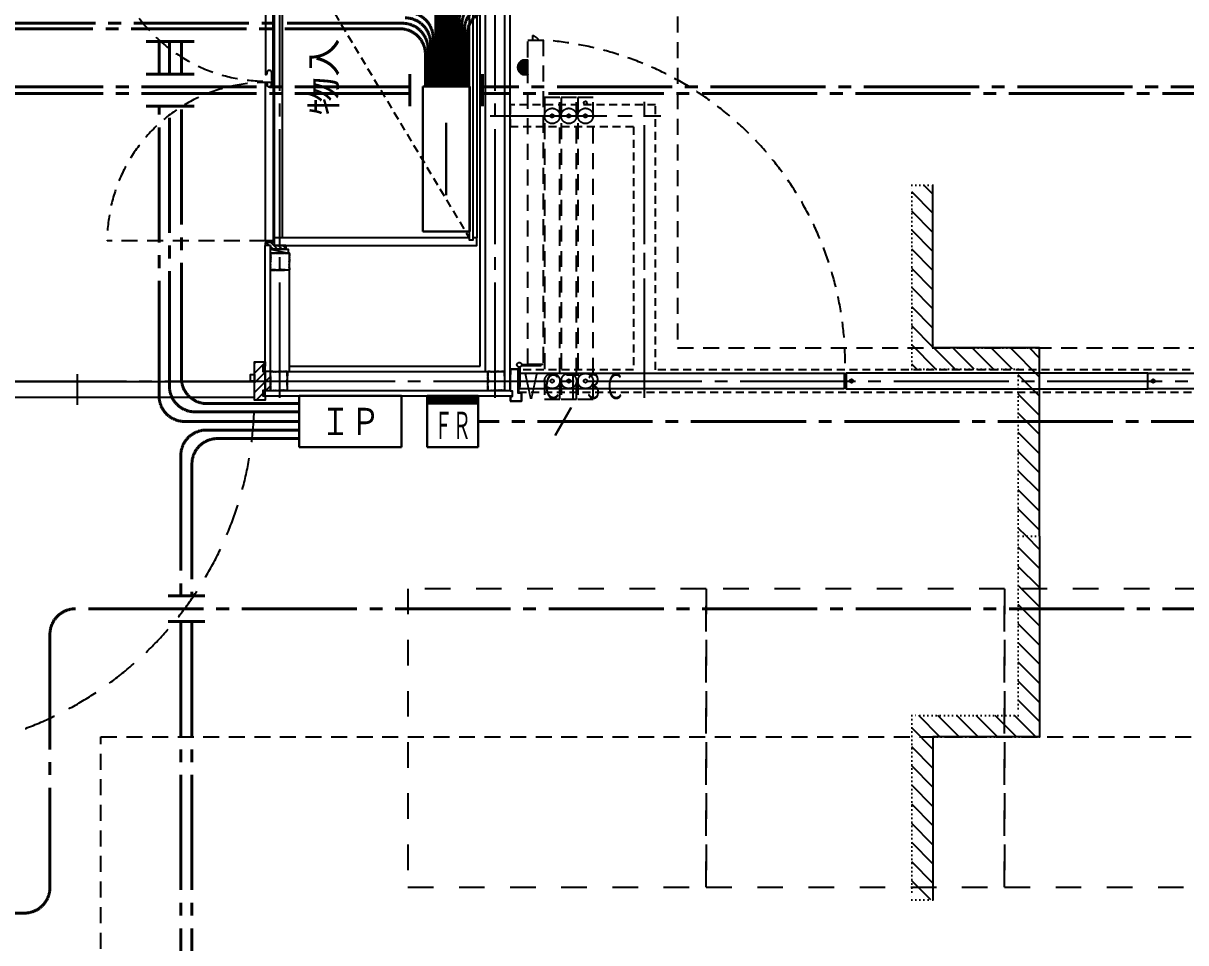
# Model space of a CAD drawing. Header units: millimetres. Extents: x 8300 to 125598, y -10383 to 40000.
# Drawn here: x 46983 to 49710, y 16582 to 18739 of the extents above; entities that cross this region are included whole.
import ezdxf
from ezdxf.enums import TextEntityAlignment as Align

# ---------------------------------------------------------------- set-up
doc = ezdxf.new("R2010")
doc.units = ezdxf.units.MM
doc.header["$LTSCALE"] = 300
for name, pattern in [('CADEWA_LINE5', [1.2, 0.9, -0.1, 0.1, -0.1]), ('CADEWA_LINE6', [2.1, 1.8, -0.1, 0.1, -0.1]), ('DASH-N', [0.375, 0.25, -0.125]), ('DASH-S', [0.2, 0.125, -0.075]), ('DOT2', [3.175, 0, -3.175]), ('HIDDEN3', [0.2, 0.1, -0.1])]:
    doc.linetypes.add(name, pattern=pattern)
for name, color, linetype in [('522EH_Other', 7, 'CONTINUOUS'), ('526EH_Kabe(4)', 7, 'CONTINUOUS'), ('526EH_Kabe(8)', 7, 'CONTINUOUS'), ('E配T_その他－１', 7, 'CONTINUOUS'), ('K建0_壁', 7, 'CONTINUOUS')]:
    doc.layers.add(name, color=color, linetype=linetype)
doc.styles.add('MS Gothic2', font='msgothic.ttc', dxfattribs={"width": 0.8})
doc.styles.add('txt2', font='txt.shx', dxfattribs={"width": 0.943378, "bigfont": 'extfont2'})

# ---------------------------------------------------------------- blocks, each defined once
blk = doc.blocks.new('ZGroup177', base_point=(47975, 18421))
at = {"layer": '522EH_Other', "color": 6, "linetype": 'Continuous', "lineweight": 30}
for p, q in [((47920, 18251), (47920, 18591)), ((47920, 18591), (48030, 18591)), ((48030, 18251), (48030, 18591)), ((47975, 18336), (47975, 18506)), ((47920, 18251), (48030, 18251))]:
    blk.add_line(p, q, dxfattribs=at)
blk = doc.blocks.new('ZGroup178', base_point=(47750, 17805.015))
at = {"layer": '526EH_Kabe(4)', "color": 6, "linetype": 'Continuous', "lineweight": 30}
for p, q in [((47630.03, 17745.03), (47630.03, 17865)), ((47630.03, 17865), (47869.97, 17865)), ((47869.97, 17865), (47869.97, 17745.03)), ((47869.97, 17745.03), (47630.03, 17745.03))]:
    blk.add_line(p, q, dxfattribs=at)
at = {"layer": '526EH_Kabe(4)', "color": 6, "lineweight": -3, "style": 'MS Gothic2', "width": 0.8}
blk.add_text('ＩＰ', height=63.984, rotation=-0.000001, dxfattribs=at).set_placement((47750, 17805.015), align=Align.MIDDLE_CENTER)
blk = doc.blocks.new('ZGroup179', base_point=(47990, 17803.16058))
at = {"layer": '526EH_Kabe(8)', "color": 6, "linetype": 'Continuous', "lineweight": 30}
for p, q in [((48049.985, 17865), (47930.015, 17865)), ((47930.015, 17865), (47930.015, 17745.03)), ((48049.985, 17745.03), (48049.985, 17865)), ((48049.985, 17847.0045), (47930.015, 17847.0045)), ((47930.015, 17745.03), (48049.985, 17745.03))]:
    blk.add_line(p, q, dxfattribs=at)
at = {"layer": '526EH_Kabe(8)', "color": 6, "linetype": 'Continuous', "lineweight": -3}
for p, q in [((48049.985, 17860.50225), (47930.015, 17860.50225)), ((48049.985, 17856.00225), (47930.015, 17856.00225)), ((48049.985, 17851.50225), (47930.015, 17851.50225))]:
    blk.add_line(p, q, dxfattribs=at)
at = {"layer": '526EH_Kabe(8)', "color": 6, "lineweight": -3, "style": 'MS Gothic2', "width": 0.5}
blk.add_text('ＦＲ', height=63.984, rotation=-0.00000021, dxfattribs=at).set_placement((47990, 17796.01725), align=Align.MIDDLE_CENTER)
blk = doc.blocks.new('ZGroup234', base_point=(49547.6, 19505.2))
at = {"layer": 'E配T_その他－１', "color": 1, "linetype": 'CADEWA_LINE5', "lineweight": 40}
for p, q in [((48041.1, 20419.4), (51084.1, 20419.4)), ((47981.1, 19339), (47981.1, 20359.4)), ((51144.1, 20359.4), (51144.1, 20203.3)), ((47981.1, 18591), (47981.1, 19279))]:
    blk.add_line(p, q, dxfattribs=at)
at = {"layer": 'E配T_その他－１', "color": 1, "linetype": 'Continuous', "lineweight": 40}
for p, q in [((47951.1, 19339), (48011.1, 19339)), ((47951.1, 19279), (48011.1, 19279))]:
    blk.add_line(p, q, dxfattribs=at)
at = {"layer": 'E配T_その他－１', "color": 1, "linetype": 'CADEWA_LINE5', "lineweight": 40}
for centre, start, end in [((48041.1, 20359.4), 90, 180), ((51084.1, 20359.4), 0, 90)]:
    blk.add_arc(centre, 60, start, end, dxfattribs=at)
blk = doc.blocks.new('ZGroup236', base_point=(49597.5, 19573.7))
at = {"layer": 'E配T_その他－１', "color": 1, "linetype": 'CADEWA_LINE5', "lineweight": 40}
for p, q in [((48035, 20556.5), (51190, 20556.5)), ((47975, 19339), (47975, 20496.5)), ((51250, 20496.5), (51250, 20205)), ((47975, 18591), (47975, 19279))]:
    blk.add_line(p, q, dxfattribs=at)
at = {"layer": 'E配T_その他－１', "color": 1, "linetype": 'Continuous', "lineweight": 40}
for p, q in [((47945, 19339), (48005, 19339)), ((47945, 19279), (48005, 19279))]:
    blk.add_line(p, q, dxfattribs=at)
at = {"layer": 'E配T_その他－１', "color": 1, "linetype": 'CADEWA_LINE5', "lineweight": 40}
for centre, start, end in [((48035, 20496.5), 90, 180), ((51190, 20496.5), 0, 90)]:
    blk.add_arc(centre, 60, start, end, dxfattribs=at)
blk = doc.blocks.new('ZGroup238', base_point=(49457.4, 20671.2))
at = {"layer": 'E配T_その他－１', "color": 1, "linetype": 'CADEWA_LINE5', "lineweight": 40}
blk.add_line((47968.9, 18591), (47968.9, 19279), dxfattribs=at)
blk = doc.blocks.new('ZGroup240', base_point=(49600.3, 18412.1))
at = {"layer": 'E配T_その他－１', "color": 1, "linetype": 'CADEWA_LINE5', "lineweight": 40}
for p, q in [((48065.6, 18809.2), (50686, 18809.2)), ((48005.6, 18591), (48005.6, 18749.2)), ((50746, 18749.2), (50746, 18619.9)), ((50746, 18544.9), (50746, 18075)), ((50806, 18015), (51195, 18015))]:
    blk.add_line(p, q, dxfattribs=at)
at = {"layer": 'E配T_その他－１', "color": 1, "linetype": 'Continuous', "lineweight": 40}
for p, q in [((50716, 18619.9), (50776, 18619.9)), ((50716, 18544.9), (50776, 18544.9))]:
    blk.add_line(p, q, dxfattribs=at)
at = {"layer": 'E配T_その他－１', "color": 1, "linetype": 'CADEWA_LINE5', "lineweight": 40}
for centre, start, end in [((48065.6, 18749.2), 90, 180), ((50686, 18749.2), 0, 90), ((50806, 18075), 180, 270)]:
    blk.add_arc(centre, 60, start, end, dxfattribs=at)
blk = doc.blocks.new('ZGroup242', base_point=(49541.7, 16826.9))
at = {"layer": 'E配T_その他－１', "color": 1, "linetype": 'CADEWA_LINE5', "lineweight": 40}
blk.add_line((48011.7, 18591), (48011.7, 18736.6), dxfattribs=at)
blk.add_arc((48071.7, 18736.6), 60, 90, 180, dxfattribs=at)
blk = doc.blocks.new('ZGroup244', base_point=(49598.1, 18471.4))
at = {"layer": 'E配T_その他－１', "color": 1, "linetype": 'CADEWA_LINE5', "lineweight": 40}
for p, q in [((48059.4, 18821.8), (50855.3, 18821.8)), ((47999.4, 18591), (47999.4, 18761.8)), ((50915.3, 18761.8), (50915.3, 18619.9)), ((50915.3, 18544.9), (50915.3, 18180.9)), ((50975.3, 18120.9), (51196.7, 18120.9))]:
    blk.add_line(p, q, dxfattribs=at)
at = {"layer": 'E配T_その他－１', "color": 1, "linetype": 'Continuous', "lineweight": 40}
for p, q in [((50885.3, 18619.9), (50945.3, 18619.9)), ((50885.3, 18544.9), (50945.3, 18544.9))]:
    blk.add_line(p, q, dxfattribs=at)
at = {"layer": 'E配T_その他－１', "color": 1, "linetype": 'CADEWA_LINE5', "lineweight": 40}
for centre, start, end in [((48059.4, 18761.8), 90, 180), ((50855.3, 18761.8), 0, 90), ((50975.3, 18180.9), 180, 270)]:
    blk.add_arc(centre, 60, start, end, dxfattribs=at)
blk = doc.blocks.new('ZGroup246', base_point=(46812.6, 16744))
at = {"layer": 'E配T_その他－１', "color": 1, "linetype": 'CADEWA_LINE5', "lineweight": 40}
for p, q in [((47866.1, 18726.6), (46145.4, 18726.6)), ((47926.1, 18591), (47926.1, 18666.6))]:
    blk.add_line(p, q, dxfattribs=at)
blk.add_arc((47866.1, 18666.6), 60, 0, 90, dxfattribs=at)
blk = doc.blocks.new('ZGroup248', base_point=(46801.5, 16750.3))
at = {"layer": 'E配T_その他－１', "color": 1, "linetype": 'CADEWA_LINE5', "lineweight": 40}
for p, q in [((47872.2, 18739.4), (46117.6, 18739.4)), ((47932.2, 18591), (47932.2, 18679.4))]:
    blk.add_line(p, q, dxfattribs=at)
blk.add_arc((47872.2, 18679.4), 60, 0, 90, dxfattribs=at)
blk = doc.blocks.new('ZGroup250', base_point=(46751.7, 16757.5))
at = {"layer": 'E配T_その他－１', "color": 1, "linetype": 'CADEWA_LINE5', "lineweight": 40}
blk.add_line((47938.3, 18591), (47938.3, 18692.1), dxfattribs=at)
blk.add_arc((47878.3, 18692.1), 60, 0, 90, dxfattribs=at)
blk = doc.blocks.new('ZGroup252', base_point=(46749.7, 17864.9))
at = {"layer": 'E配T_その他－１', "color": 1, "linetype": 'CADEWA_LINE5', "lineweight": 40}
for p, q in [((47884.4, 18764.9), (46062.1, 18764.9)), ((46002.1, 18704.9), (46002.1, 18619.9)), ((47944.4, 18591), (47944.4, 18704.9)), ((46002.1, 18544.9), (46002.1, 17025)), ((45942.1, 16965), (45555, 16965))]:
    blk.add_line(p, q, dxfattribs=at)
at = {"layer": 'E配T_その他－１', "color": 1, "linetype": 'Continuous', "lineweight": 40}
for p, q in [((45972.1, 18619.9), (46032.1, 18619.9)), ((45972.1, 18544.9), (46032.1, 18544.9))]:
    blk.add_line(p, q, dxfattribs=at)
at = {"layer": 'E配T_その他－１', "color": 1, "linetype": 'CADEWA_LINE5', "lineweight": 40}
for centre, start, end in [((46062.1, 18704.9), 90, 180), ((47884.4, 18704.9), 0, 90), ((45942.1, 17025), 270, 0)]:
    blk.add_arc(centre, 60, start, end, dxfattribs=at)
blk = doc.blocks.new('ZGroup254', base_point=(49536.5, 19474.1))
at = {"layer": 'E配T_その他－１', "color": 1, "linetype": 'CADEWA_LINE5', "lineweight": 40}
for p, q in [((48047.2, 20357.3), (51055.9, 20357.3)), ((47987.2, 19339), (47987.2, 20297.3)), ((51115.9, 20297.3), (51115.9, 20203.3)), ((47987.2, 18591), (47987.2, 19279))]:
    blk.add_line(p, q, dxfattribs=at)
at = {"layer": 'E配T_その他－１', "color": 1, "linetype": 'Continuous', "lineweight": 40}
for p, q in [((47957.2, 19339), (48017.2, 19339)), ((47957.2, 19279), (48017.2, 19279))]:
    blk.add_line(p, q, dxfattribs=at)
at = {"layer": 'E配T_その他－１', "color": 1, "linetype": 'CADEWA_LINE5', "lineweight": 40}
for centre, start, end in [((48047.2, 20297.3), 90, 180), ((51055.9, 20297.3), 0, 90)]:
    blk.add_arc(centre, 60, start, end, dxfattribs=at)
blk = doc.blocks.new('ZGroup256', base_point=(49595, 18491.8))
at = {"layer": 'E配T_その他－１', "color": 1, "linetype": 'CADEWA_LINE5', "lineweight": 40}
for p, q in [((48053.3, 18834.5), (50907.6, 18834.5)), ((47993.3, 18591), (47993.3, 18774.5)), ((50967.6, 18774.5), (50967.6, 18619.9)), ((50967.6, 18544.9), (50967.6, 18209.1)), ((51027.6, 18149.1), (51196.7, 18149.1))]:
    blk.add_line(p, q, dxfattribs=at)
at = {"layer": 'E配T_その他－１', "color": 1, "linetype": 'Continuous', "lineweight": 40}
for p, q in [((50937.6, 18619.9), (50997.6, 18619.9)), ((50937.6, 18544.9), (50997.6, 18544.9))]:
    blk.add_line(p, q, dxfattribs=at)
at = {"layer": 'E配T_その他－１', "color": 1, "linetype": 'CADEWA_LINE5', "lineweight": 40}
for centre, start, end in [((48053.3, 18774.5), 90, 180), ((50907.6, 18774.5), 0, 90), ((51027.6, 18209.1), 180, 270)]:
    blk.add_arc(centre, 60, start, end, dxfattribs=at)
blk = doc.blocks.new('ZGroup258', base_point=(49547, 16747.2))
at = {"layer": 'E配T_その他－１', "color": 1, "linetype": 'CADEWA_LINE5', "lineweight": 40}
blk.add_line((48023.9, 18591), (48023.9, 18711.4), dxfattribs=at)
blk.add_arc((48083.9, 18711.4), 60, 90, 180, dxfattribs=at)
blk = doc.blocks.new('ZGroup260', base_point=(49544.7, 16806.4))
at = {"layer": 'E配T_その他－１', "color": 1, "linetype": 'CADEWA_LINE5', "lineweight": 40}
blk.add_line((48017.8, 18591), (48017.8, 18724), dxfattribs=at)
blk.add_arc((48077.8, 18724), 60, 90, 180, dxfattribs=at)
blk = doc.blocks.new('ZGroup262', base_point=(49468.5, 20702.6))
at = {"layer": 'E配T_その他－１', "color": 1, "linetype": 'CADEWA_LINE5', "lineweight": 40}
blk.add_line((47962.8, 18591), (47962.8, 19279), dxfattribs=at)
blk = doc.blocks.new('ZGroup264', base_point=(49518.3, 20779.8))
at = {"layer": 'E配T_その他－１', "color": 1, "linetype": 'CADEWA_LINE5', "lineweight": 40}
blk.add_line((47956.7, 18591), (47956.7, 19279), dxfattribs=at)
blk = doc.blocks.new('ZGroup266', base_point=(47747.5, 18415.9))
at = {"layer": 'E配T_その他－１', "color": 1, "linetype": 'Continuous', "lineweight": 40}
for p, q in [((47890, 18604.9), (47890, 18544.9)), ((48060, 18544.9), (48060, 18604.9))]:
    blk.add_line(p, q, dxfattribs=at)
at = {"layer": 'E配T_その他－１', "color": 1, "linetype": 'CADEWA_LINE5', "lineweight": 40}
for p, q in [((47890, 18574.9), (44336.4, 18574.9)), ((51365.2, 18574.9), (48060, 18574.9))]:
    blk.add_line(p, q, dxfattribs=at)
blk = doc.blocks.new('ZGroup292', base_point=(46212.3, 19290.9))
at = {"layer": 'E配T_その他－１', "color": 1, "linetype": 'Continuous', "lineweight": 40}
for p, q in [((47890.6, 19990.8), (44444, 19990.8)), ((47950.6, 19339), (47950.6, 19930.8)), ((47920.6, 19339), (47980.6, 19339)), ((47920.6, 19279), (47980.6, 19279)), ((47950.6, 18591), (47950.6, 19279))]:
    blk.add_line(p, q, dxfattribs=at)
blk.add_arc((47890.6, 19930.8), 60, 0, 90, dxfattribs=at)
blk = doc.blocks.new('ZGroup313', base_point=(49217, 17521.2))
at = {"layer": 'K建0_壁', "color": 250, "linetype": 'Continuous', "lineweight": -3}
for p, q in [((49117, 18338.6), (49095.7, 18359.9)), ((49117, 18293.7), (49067, 18343.7)), ((49117, 18248.8), (49067, 18298.8)), ((49117, 18203.9), (49067, 18253.9)), ((49117, 18159), (49067, 18209)), ((49117, 18114.1), (49067, 18164.1)), ((49117, 18069.2), (49067, 18119.2)), ((49117, 18024.3), (49067, 18074.3)), ((49117, 17979.4), (49067, 18029.4)), ((49124, 17927.5), (49067, 17984.5)), ((49168.9, 17927.5), (49118.9, 17977.5)), ((49213.8, 17927.5), (49163.8, 17977.5)), ((49258.7, 17927.5), (49208.7, 17977.5)), ((49303.6, 17927.5), (49253.6, 17977.5)), ((49367, 17909), (49298.5, 17977.5)), ((49367, 17953.9), (49343.4, 17977.5)), ((49079.1, 17927.5), (49067, 17939.6)), ((49367, 17864.1), (49317, 17914.1)), ((49367, 17819.2), (49317, 17869.2)), ((49367, 17774.3), (49317, 17824.3)), ((49367, 17729.4), (49317, 17779.4)), ((49367, 17684.5), (49317, 17734.5)), ((49367, 17639.6), (49317, 17689.6)), ((49367, 17594.7), (49317, 17644.7)), ((49367, 17549.8), (49317, 17599.8)), ((49336, 17535.9), (49317, 17554.9)), ((49367, 17460), (49317, 17510)), ((49367, 17504.9), (49336, 17535.9)), ((49367, 17415.1), (49317, 17465.1)), ((49367, 17370.2), (49317, 17420.2)), ((49367, 17325.3), (49317, 17375.3)), ((49367, 17280.4), (49317, 17330.4)), ((49367, 17235.5), (49317, 17285.5)), ((49367, 17190.6), (49317, 17240.6)), ((49367, 17145.7), (49317, 17195.7)), ((49367, 17100.8), (49317, 17150.8)), ((49133.4, 17065), (49083.4, 17115)), ((49178.3, 17065), (49128.3, 17115)), ((49223.2, 17065), (49173.2, 17115)), ((49268.1, 17065), (49218.1, 17115)), ((49313, 17065), (49263, 17115)), ((49357.9, 17065), (49307.9, 17115)), ((49117, 17036.5), (49067, 17086.5)), ((49117, 16991.6), (49067, 17041.6)), ((49117, 16946.7), (49067, 16996.7)), ((49117, 16901.8), (49067, 16951.8)), ((49117, 16856.8), (49067, 16906.8)), ((49117, 16811.9), (49067, 16861.9)), ((49117, 16767), (49067, 16817)), ((49117, 16722.1), (49067, 16772.1)), ((49111.6, 16682.6), (49067, 16727.2))]:
    blk.add_line(p, q, dxfattribs=at)
at = {"layer": 'K建0_壁', "color": 250, "linetype": 'DOT2', "lineweight": -3, "ltscale": 0.01}
for points in [[(49067, 17927.5), (49067, 18359.9), (49117, 18359.9), (49117, 17977.5), (49367, 17977.5), (49367, 17535.9), (49317, 17535.9), (49317, 17927.5)], [(49067, 17115), (49067, 16682.6), (49117, 16682.6), (49117, 17065), (49367, 17065), (49367, 17535.9), (49317, 17535.9), (49317, 17115)]]:
    blk.add_lwpolyline(points, close=True, dxfattribs=at)
at = {"layer": 'K建0_壁', "color": 250, "linetype": 'Continuous', "lineweight": -3}
for points in [[(49367, 17535.9), (49367, 17977.5), (49117, 17977.5), (49117, 18359.9)], [(49367, 17535.9), (49367, 17065), (49117, 17065), (49117, 16682.6)]]:
    blk.add_lwpolyline(points, dxfattribs=at)
blk = doc.blocks.new('ZGroup324', base_point=(46405.7, 18612.6))
at = {"layer": 'E配T_その他－１', "color": 1, "linetype": 'CADEWA_LINE5', "lineweight": 40}
for p, q in [((47611.1, 18854.6), (45290.4, 18854.6)), ((45230.4, 18794.6), (45230.4, 18619.9)), ((45230.4, 18544.9), (45230.4, 18370.5))]:
    blk.add_line(p, q, dxfattribs=at)
at = {"layer": 'E配T_その他－１', "color": 1, "linetype": 'Continuous', "lineweight": 40}
for p, q in [((45200.4, 18619.9), (45260.4, 18619.9)), ((45200.4, 18544.9), (45260.4, 18544.9))]:
    blk.add_line(p, q, dxfattribs=at)
at = {"layer": 'E配T_その他－１', "color": 1, "linetype": 'CADEWA_LINE5', "lineweight": 40}
blk.add_arc((45290.4, 18794.6), 60, 90, 180, dxfattribs=at)
blk = doc.blocks.new('ZGroup328', base_point=(47772.5, 18693.4))
at = {"layer": 'E配T_その他－１', "color": 1, "linetype": 'Continuous', "lineweight": 40}
for p, q in [((47890, 18619.9), (47890, 18559.9)), ((48060, 18559.9), (48060, 18619.9))]:
    blk.add_line(p, q, dxfattribs=at)
at = {"layer": 'E配T_その他－１', "color": 1, "linetype": 'CADEWA_LINE5', "lineweight": 40}
for p, q in [((47890, 18589.9), (43885, 18589.9)), ((51385.1, 18589.9), (48060, 18589.9))]:
    blk.add_line(p, q, dxfattribs=at)
blk = doc.blocks.new('ZGroup330', base_point=(48557.5, 17434.5))
at = {"layer": 'E配T_その他－１', "color": 1, "linetype": 'CADEWA_LINE5', "lineweight": 40}
for p, q in [((51365.6, 17365.7), (47105.3, 17365.7)), ((47045.3, 17305.7), (47045.3, 16711.5)), ((46985.3, 16651.5), (45365, 16651.5))]:
    blk.add_line(p, q, dxfattribs=at)
for centre, start, end in [((47105.3, 17305.7), 90, 180), ((46985.3, 16711.5), 270, 0)]:
    blk.add_arc(centre, 60, start, end, dxfattribs=at)
blk = doc.blocks.new('ZGroup332', base_point=(46349.2, 19270))
at = {"layer": 'E配T_その他－１', "color": 1, "linetype": 'Continuous', "lineweight": 40}
for p, q in [((47323.7, 18696.6), (47383.7, 18696.6)), ((47323.7, 18619.9), (47383.7, 18619.9)), ((47323.7, 18544.9), (47383.7, 18544.9))]:
    blk.add_line(p, q, dxfattribs=at)
at = {"layer": 'E配T_その他－１', "color": 1, "linetype": 'CADEWA_LINE5', "lineweight": 40}
for p, q in [((47353.7, 18619.9), (47353.7, 18696.6)), ((47353.7, 17906.9), (47353.7, 18544.9)), ((47630, 17847), (47413.7, 17846.9))]:
    blk.add_line(p, q, dxfattribs=at)
blk.add_arc((47413.7, 17906.9), 60, 180, 270, dxfattribs=at)
blk = doc.blocks.new('ZGroup334', base_point=(46244.5, 19161))
at = {"layer": 'E配T_その他－１', "color": 1, "linetype": 'Continuous', "lineweight": 40}
for p, q in [((47295.6, 18696.6), (47355.6, 18696.6)), ((47295.6, 18619.9), (47355.6, 18619.9)), ((47295.6, 18544.9), (47355.6, 18544.9))]:
    blk.add_line(p, q, dxfattribs=at)
at = {"layer": 'E配T_その他－１', "color": 1, "linetype": 'CADEWA_LINE5', "lineweight": 40}
for p, q in [((47325.6, 18619.9), (47325.6, 18696.6)), ((47325.6, 17887.6), (47325.6, 18544.9)), ((47630, 17827.6), (47385.6, 17827.6))]:
    blk.add_line(p, q, dxfattribs=at)
blk.add_arc((47385.6, 17887.6), 60, 180, 270, dxfattribs=at)
blk = doc.blocks.new('ZGroup336', base_point=(46037, 18889.9))
at = {"layer": 'E配T_その他－１', "color": 1, "linetype": 'Continuous', "lineweight": 40}
for p, q in [((47271.3, 18696.6), (47331.3, 18696.6)), ((47271.3, 18619.9), (47331.3, 18619.9)), ((47271.3, 18544.9), (47331.3, 18544.9))]:
    blk.add_line(p, q, dxfattribs=at)
at = {"layer": 'E配T_その他－１', "color": 1, "linetype": 'CADEWA_LINE5', "lineweight": 40}
for p, q in [((47301.3, 18619.9), (47301.3, 18696.6)), ((47301.3, 17865), (47301.3, 18544.9)), ((47630, 17805), (47361.3, 17805))]:
    blk.add_line(p, q, dxfattribs=at)
blk.add_arc((47361.3, 17865), 60, 180, 270, dxfattribs=at)
blk = doc.blocks.new('ZGroup338', base_point=(47862.2, 17000.1))
at = {"layer": 'E配T_その他－１', "color": 1, "linetype": 'CADEWA_LINE5', "lineweight": 40}
for p, q in [((47630, 17765), (47438.4, 17765)), ((47378.4, 17705), (47378.4, 17395.7)), ((47378.4, 17335.7), (47378.4, 16295.1)), ((47438.4, 16235.1), (48376.1, 16235.1))]:
    blk.add_line(p, q, dxfattribs=at)
at = {"layer": 'E配T_その他－１', "color": 1, "linetype": 'Continuous', "lineweight": 40}
for p, q in [((47348.4, 17395.7), (47408.4, 17395.7)), ((47348.4, 17335.7), (47408.4, 17335.7))]:
    blk.add_line(p, q, dxfattribs=at)
at = {"layer": 'E配T_その他－１', "color": 1, "linetype": 'CADEWA_LINE5', "lineweight": 40}
for centre, start, end in [((47438.4, 17705), 90, 180), ((47438.4, 16295.1), 180, 270)]:
    blk.add_arc(centre, 60, start, end, dxfattribs=at)
blk = doc.blocks.new('ZGroup340', base_point=(46020.3, 16993.3))
at = {"layer": 'E配T_その他－１', "color": 1, "linetype": 'CADEWA_LINE5', "lineweight": 40}
for p, q in [((47630, 17785), (47412.3, 17785)), ((47352.3, 17725), (47352.3, 17395.7)), ((47352.3, 17335.7), (47352.3, 16261.5)), ((47292.3, 16201.5), (44410.5, 16201.5))]:
    blk.add_line(p, q, dxfattribs=at)
at = {"layer": 'E配T_その他－１', "color": 1, "linetype": 'Continuous', "lineweight": 40}
for p, q in [((47322.3, 17395.7), (47382.3, 17395.7)), ((47322.3, 17335.7), (47382.3, 17335.7))]:
    blk.add_line(p, q, dxfattribs=at)
at = {"layer": 'E配T_その他－１', "color": 1, "linetype": 'CADEWA_LINE5', "lineweight": 40}
for centre, start, end in [((47412.3, 17725), 90, 180), ((47292.3, 16261.5), 270, 0)]:
    blk.add_arc(centre, 60, start, end, dxfattribs=at)
blk = doc.blocks.new('ZGroup342', base_point=(49900, 18023.2))
at = {"layer": 'E配T_その他－１', "color": 1, "linetype": 'CADEWA_LINE5', "lineweight": 40}
for p, q in [((51750, 18241.4), (51459.1, 18241.4)), ((51399.1, 18181.4), (51399.1, 17865)), ((51339.1, 17805), (48050, 17805))]:
    blk.add_line(p, q, dxfattribs=at)
for centre, start, end in [((51459.1, 18181.4), 90, 180), ((51339.1, 17865), 270, 0)]:
    blk.add_arc(centre, 60, start, end, dxfattribs=at)
blk = doc.blocks.new('ZGroup343', base_point=(48272.4, 17855.7))
at = {"layer": 'E配T_その他－１', "color": 3, "linetype": 'Continuous', "lineweight": 30}
blk.add_line((48268.4, 17837.5), (48230.9, 17772.5), dxfattribs=at)
at = {"layer": 'E配T_その他－１', "color": 3, "lineweight": -3, "style": 'MS Gothic2', "width": 0.6}
blk.add_text('ＶＣＴ３Ｃ', height=60, dxfattribs=at).set_placement((48149.4, 17887.6), align=Align.MIDDLE_LEFT)

msp = doc.modelspace()

# ---------------------------------------------------------------- linework, layer by layer
at = {"layer": 'K建0_壁', "color": 250, "linetype": 'CADEWA_LINE5', "lineweight": -3}
for p, q in [((47585, 17860.8), (47585, 22495.9)), ((48090, 17860.8), (48090, 19075.6)), ((48440, 17870.4), (48440, 18554.7)), ((48440, 17860.8), (48440, 18554.7)), ((48077.7, 18522), (48478.6, 18522)), ((48081.5, 18522), (48478.6, 18522)), ((46594.7, 17900), (47585, 17900)), ((47585, 17900), (54320, 17900))]:
    msp.add_line(p, q, dxfattribs=at)
at = {"layer": 'K建0_壁', "color": 250, "linetype": 'DASH-S', "lineweight": -3}
for p, q in [((48517.5, 20015), (48517.5, 17977.5)), ((48158.8, 18652.5), (48142.5, 18636.2)), ((48163.3, 18652.5), (48142.9, 18632.1)), ((48154.3, 18652.4), (48143.4, 18641.6)), ((48166.5, 18651.2), (48144.1, 18628.8)), ((48166.5, 18646.7), (48145.7, 18625.9)), ((48166.5, 18642.2), (48147.8, 18623.5)), ((48166.5, 18637.7), (48150.3, 18621.5)), ((48166.5, 18633.2), (48153.2, 18620)), ((48166.5, 18628.7), (48157.3, 18619.5)), ((48166.5, 18624.2), (48161.8, 18619.5)), ((48166.5, 18619.7), (48166.3, 18619.5)), ((47551, 18229), (47179.6, 18229)), ((48517.5, 17977.5), (51225, 17977.5))]:
    msp.add_line(p, q, dxfattribs=at)
at = {"layer": 'K建0_壁', "color": 250, "linetype": 'Continuous', "lineweight": -3}
for p, q in [((48055, 17935), (48055, 18995)), ((48112.5, 17877.5), (48112.5, 19007.5)), ((47571, 18968), (47571, 18236)), ((47590, 18968), (47590, 18236)), ((48047, 18968), (48047, 18236)), ((48125, 17877.5), (48125, 18795)), ((48177.7, 18711), (48180.1, 18711)), ((48177.7, 18711), (48177.7, 18700)), ((47554.6, 18621.8), (47554.6, 18624.4)), ((47565.4, 18624.4), (47565.4, 18604.9)), ((47554.6, 18597.3), (47554.6, 18594.7)), ((47565.4, 18594.7), (47565.4, 18599.1)), ((47550, 18225), (47550, 18218)), ((47571, 18225), (47550, 18225)), ((47552.8, 18225), (47559.8, 18218)), ((47563.4, 18225), (47579.4, 18209)), ((47571, 18225), (47571, 18218)), ((47550, 17865), (47550, 18218)), ((47563, 18218), (47550, 18218)), ((47562.5, 17877.5), (47562.5, 18218)), ((47562.5, 18199), (47562.5, 18194)), ((47562.5, 18194), (47563.1, 18192.5)), ((47563.1, 18192.5), (47562.5, 18191)), ((47562.9, 18194.2), (47563.6, 18192.5)), ((47563, 18218), (47563, 18209)), ((47563, 18214.8), (47568.8, 18209)), ((47563, 18209), (47604, 18200)), ((47563, 18199), (47563, 18194)), ((47563.6, 18192.5), (47563, 18191)), ((47563.5, 18200), (47573.2, 18200)), ((47573.2, 18199.6), (47563.5, 18199.6)), ((47599, 18218), (47571, 18218)), ((47573.2, 18200), (47573.7, 18199.3)), ((47573.2, 18199.6), (47573.7, 18198.8)), ((47573.7, 18199.3), (47574.2, 18200)), ((47574.2, 18199.6), (47573.7, 18198.8)), ((47574.2, 18200), (47595.8, 18200)), ((47595.8, 18199.6), (47574.2, 18199.6)), ((47581, 18218), (47590, 18209)), ((47591.6, 18218), (47599, 18210.6)), ((47596.3, 18199.3), (47595.8, 18200)), ((47595.8, 18199.6), (47596.3, 18198.8)), ((47596.8, 18200), (47596.3, 18199.3)), ((47596.8, 18199.6), (47596.3, 18198.8)), ((47596.8, 18200), (47606.5, 18200)), ((47596.8, 18199.6), (47606.5, 18199.6)), ((47607.1, 18194.1), (47606.4, 18192.5)), ((47606.4, 18192.5), (47607, 18191)), ((47607.5, 18194), (47606.9, 18192.5)), ((47606.9, 18192.5), (47607.5, 18191)), ((47607.1, 18194.1), (47607.1, 18199)), ((47607.5, 18199), (47607.5, 18194)), ((47562.5, 18191), (47563.1, 18189.5)), ((47563.1, 18189.5), (47562.5, 18188)), ((47562.5, 18188), (47563.1, 18186.5)), ((47563.1, 18186.5), (47562.5, 18185)), ((47562.5, 18185), (47562.5, 18181.5)), ((47562.5, 18181.5), (47563.1, 18180)), ((47562.5, 18178.5), (47563.1, 18180)), ((47562.5, 18175), (47562.5, 18178.5)), ((47563.1, 18173.5), (47562.5, 18175)), ((47562.5, 18172), (47563.1, 18173.5)), ((47563.1, 18170.5), (47562.5, 18172)), ((47562.5, 18169), (47563.1, 18170.5)), ((47563.1, 18167.5), (47562.5, 18169)), ((47562.5, 18166), (47563.1, 18167.5)), ((47562.5, 18161), (47562.5, 18166)), ((47562.9, 18165.8), (47563.6, 18167.5)), ((47563, 18191), (47563.6, 18189.5)), ((47563.6, 18189.5), (47563, 18188)), ((47563, 18188), (47563.6, 18186.5)), ((47563.6, 18186.5), (47563, 18184.9)), ((47563, 18184.9), (47563, 18181.6)), ((47563, 18181.6), (47563.5, 18180.2)), ((47563, 18178.4), (47563.5, 18179.8)), ((47563, 18175.1), (47563, 18178.4)), ((47563.6, 18173.5), (47563, 18175.1)), ((47563, 18172), (47563.6, 18173.5)), ((47563.6, 18170.5), (47563, 18172)), ((47563, 18169), (47563.6, 18170.5)), ((47563.6, 18167.5), (47563, 18169)), ((47563, 18161), (47563, 18166)), ((47607, 18191), (47606.4, 18189.5)), ((47606.4, 18189.5), (47607, 18188)), ((47607, 18188), (47606.4, 18186.5)), ((47606.4, 18186.5), (47607.1, 18184.9)), ((47606.4, 18180), (47607.1, 18181.6)), ((47606.4, 18180), (47607.1, 18178.4)), ((47606.4, 18170.5), (47607, 18172)), ((47607, 18169), (47606.4, 18170.5)), ((47606.4, 18167.5), (47607, 18169)), ((47607.1, 18165.9), (47606.4, 18167.5)), ((47607.5, 18191), (47606.9, 18189.5)), ((47606.9, 18189.5), (47607.5, 18188)), ((47607.5, 18188), (47606.9, 18186.5)), ((47606.9, 18186.5), (47607.5, 18185)), ((47607.5, 18181.5), (47606.9, 18180)), ((47607.5, 18178.5), (47606.9, 18180)), ((47606.9, 18173.5), (47607.5, 18175)), ((47607.5, 18172), (47606.9, 18173.5)), ((47606.9, 18170.5), (47607.5, 18172)), ((47607.5, 18169), (47606.9, 18170.5)), ((47606.9, 18167.5), (47607.5, 18169)), ((47607.5, 18166), (47606.9, 18167.5)), ((47607.1, 18184.9), (47607.1, 18181.6)), ((47607.1, 18175.1), (47607.1, 18178.4)), ((47607.1, 18165.9), (47607.1, 18161)), ((47607.5, 18185), (47607.5, 18181.5)), ((47607.5, 18175), (47607.5, 18178.5)), ((47607.5, 18161), (47607.5, 18166)), ((47573.2, 18160.5), (47563.5, 18160.5)), ((47563.5, 18160), (47573.2, 18160)), ((47573.2, 18160.5), (47573.7, 18161.2)), ((47573.2, 18160), (47573.7, 18160.7)), ((47574.2, 18160.5), (47573.7, 18161.2)), ((47573.7, 18160.7), (47574.2, 18160)), ((47574.2, 18160.5), (47587.3, 18160.5)), ((47574.2, 18160), (47587.3, 18160)), ((47582.8, 18161.8), (47587.3, 18161.8)), ((47582.8, 18161.4), (47587.3, 18161.4)), ((47582.8, 18160.9), (47582.8, 18161.4)), ((47582.8, 18160.9), (47587.3, 18160.9)), ((47595.8, 18160.5), (47588.7, 18160.5)), ((47588.7, 18160), (47595.8, 18160)), ((47595.8, 18160.5), (47596.3, 18161.2)), ((47596.3, 18160.7), (47595.8, 18160)), ((47596.8, 18160.5), (47596.3, 18161.2)), ((47596.8, 18160), (47596.3, 18160.7)), ((47596.8, 18160.5), (47606.5, 18160.5)), ((47606.5, 18160), (47596.8, 18160)), ((47525, 17940.7), (47529.3, 17945)), ((47525, 17918.3), (47550, 17943.3)), ((47562.5, 17911.8), (47562.5, 17921.5)), ((47563, 17911.8), (47563, 17921.5)), ((47563.5, 17922.5), (47568.5, 17922.5)), ((47568.4, 17922), (47563.5, 17922)), ((47568.4, 17922), (47570, 17921.4)), ((47568.5, 17922.5), (47570, 17921.9)), ((47570, 17921.9), (47571.5, 17922.5)), ((47570, 17921.4), (47571.5, 17922)), ((47571.5, 17922.5), (47573, 17921.9)), ((47571.5, 17922), (47573, 17921.4)), ((47573, 17921.9), (47574.5, 17922.5)), ((47573, 17921.4), (47574.5, 17922)), ((47574.5, 17922.5), (47576, 17921.9)), ((47574.5, 17922), (47576, 17921.4)), ((47576, 17921.9), (47577.5, 17922.5)), ((47576, 17921.4), (47577.6, 17922)), ((47577.5, 17922.5), (47581, 17922.5)), ((47577.6, 17922), (47580.9, 17922)), ((47582.5, 17921.4), (47580.9, 17922)), ((47581, 17922.5), (47582.5, 17921.9)), ((47584, 17922.5), (47582.5, 17921.9)), ((47582.5, 17921.4), (47584.1, 17922)), ((47587.5, 17922.5), (47584, 17922.5)), ((47587.4, 17922), (47584.1, 17922)), ((47589, 17921.9), (47587.5, 17922.5)), ((47590.5, 17922.5), (47589, 17921.9)), ((47592, 17921.9), (47590.5, 17922.5)), ((47592, 17921.4), (47590.5, 17922)), ((47593.5, 17922.5), (47592, 17921.9)), ((47593.5, 17922), (47592, 17921.4)), ((47595, 17921.9), (47593.5, 17922.5)), ((47595, 17921.4), (47593.5, 17922)), ((47596.5, 17922.5), (47595, 17921.9)), ((47596.6, 17922), (47595, 17921.4)), ((47601.5, 17922.5), (47596.5, 17922.5)), ((47596.6, 17922), (47601.5, 17922)), ((47602.1, 17911.8), (47602.1, 17921.5)), ((47602.5, 17921.5), (47602.5, 17911.8)), ((47607.5, 17935), (48055, 17935)), ((48072.5, 17921.5), (48072.5, 17911.8)), ((48073, 17911.8), (48073, 17921.5)), ((48073.5, 17922.5), (48078.5, 17922.5)), ((48078.4, 17922), (48073.5, 17922)), ((48078.4, 17922), (48080, 17921.4)), ((48078.5, 17922.5), (48080, 17921.9)), ((48080, 17921.9), (48081.5, 17922.5)), ((48080, 17921.4), (48081.5, 17922)), ((48081.5, 17922.5), (48083, 17921.9)), ((48081.5, 17922), (48083, 17921.4)), ((48083, 17921.9), (48084.5, 17922.5)), ((48083, 17921.4), (48084.5, 17922)), ((48084.5, 17922.5), (48086, 17921.9)), ((48086, 17921.9), (48087.5, 17922.5)), ((48087.5, 17922.5), (48091, 17922.5)), ((48087.6, 17922), (48090.9, 17922)), ((48092.5, 17921.4), (48090.9, 17922)), ((48091, 17922.5), (48092.5, 17921.9)), ((48094, 17922.5), (48092.5, 17921.9)), ((48092.5, 17921.4), (48094.1, 17922)), ((48097.5, 17922.5), (48094, 17922.5)), ((48097.4, 17922), (48094.1, 17922)), ((48099, 17921.4), (48097.4, 17922)), ((48099, 17921.9), (48097.5, 17922.5)), ((48100.5, 17922.5), (48099, 17921.9)), ((48100.5, 17922), (48099, 17921.4)), ((48102, 17921.9), (48100.5, 17922.5)), ((48102, 17921.4), (48100.5, 17922)), ((48103.5, 17922.5), (48102, 17921.9)), ((48103.5, 17922), (48102, 17921.4)), ((48105, 17921.9), (48103.5, 17922.5)), ((48105, 17921.4), (48103.5, 17922)), ((48106.5, 17922.5), (48105, 17921.9)), ((48106.6, 17922), (48105, 17921.4)), ((48111.5, 17922.5), (48106.5, 17922.5)), ((48106.6, 17922), (48111.5, 17922)), ((48112.1, 17911.8), (48112.1, 17921.5)), ((48112.5, 17911.8), (48112.5, 17921.5)), ((48144.5, 17932.9), (48144.5, 17872.5)), ((47110, 17843.9), (47110, 17915.9)), ((47562.5, 17911.8), (47563.2, 17911.3)), ((47563.2, 17911.3), (47562.5, 17910.8)), ((47562.5, 17889.2), (47562.5, 17910.8)), ((47563, 17911.8), (47563.7, 17911.3)), ((47563, 17910.8), (47563.7, 17911.3)), ((47563, 17910.8), (47563, 17889.2)), ((47600.7, 17897.7), (47600.7, 17902.2)), ((47601.2, 17897.7), (47601.2, 17902.2)), ((47601.6, 17897.7), (47601.2, 17897.7)), ((47602.1, 17911.8), (47601.3, 17911.3)), ((47602.1, 17910.8), (47601.3, 17911.3)), ((47601.6, 17897.7), (47601.6, 17902.2)), ((47602.5, 17911.8), (47601.8, 17911.3)), ((47601.8, 17911.3), (47602.5, 17910.8)), ((47602.1, 17910.8), (47602.1, 17903.7)), ((47602.1, 17889.2), (47602.1, 17902.2)), ((47602.5, 17903.7), (47602.5, 17910.8)), ((47602.5, 17889.2), (47602.5, 17902.2)), ((48072.5, 17911.8), (48073.2, 17911.3)), ((48073.2, 17911.3), (48072.5, 17910.8)), ((48072.5, 17903.7), (48072.5, 17910.8)), ((48072.5, 17889.2), (48072.5, 17902.2)), ((48073, 17911.8), (48073.7, 17911.3)), ((48073, 17910.8), (48073.7, 17911.3)), ((48073, 17910.8), (48073, 17903.7)), ((48073, 17889.2), (48073, 17902.2)), ((48073.4, 17897.7), (48073.4, 17902.2)), ((48073.4, 17897.7), (48073.9, 17897.7)), ((48073.9, 17897.7), (48073.9, 17902.2)), ((48074.3, 17897.7), (48074.3, 17902.2)), ((48112.1, 17911.8), (48111.3, 17911.3)), ((48112.1, 17910.8), (48111.3, 17911.3)), ((48112.5, 17911.8), (48111.8, 17911.3)), ((48111.8, 17911.3), (48112.5, 17910.8)), ((48112.1, 17910.8), (48112.1, 17889.2)), ((48112.5, 17889.2), (48112.5, 17910.8)), ((48144.5, 17911), (48148.5, 17911)), ((48144.5, 17895), (48148.5, 17895)), ((47529.1, 17855), (47545, 17870.9)), ((47550, 17865), (48130.5, 17865)), ((47551.6, 17877.5), (47562.5, 17888.4)), ((47563.2, 17888.7), (47562.5, 17889.2)), ((47562.5, 17888.2), (47563.2, 17888.7)), ((47562.5, 17878.5), (47562.5, 17888.2)), ((47562.5, 17877.5), (48125.5, 17877.5)), ((47563, 17889.2), (47563.7, 17888.7)), ((47563, 17888.2), (47563.7, 17888.7)), ((47563, 17888.2), (47563, 17878.5)), ((47563.5, 17877.9), (47568.5, 17877.9)), ((47563.5, 17877.5), (47568.5, 17877.5)), ((47568.3, 17877.9), (47570, 17878.6)), ((47568.5, 17877.5), (47570, 17878.1)), ((47570, 17878.6), (47571.5, 17878)), ((47570, 17878.1), (47571.5, 17877.5)), ((47571.5, 17878), (47573, 17878.6)), ((47571.5, 17877.5), (47573, 17878.1)), ((47573, 17878.6), (47574.5, 17878)), ((47573, 17878.1), (47574.5, 17877.5)), ((47574.5, 17878), (47576, 17878.6)), ((47574.5, 17877.5), (47576, 17878.1)), ((47576, 17878.6), (47577.6, 17877.9)), ((47576, 17878.1), (47577.5, 17877.5)), ((47577.5, 17877.5), (47581, 17877.5)), ((47577.6, 17877.9), (47580.9, 17877.9)), ((47580.9, 17877.9), (47582.3, 17878.5)), ((47581, 17877.5), (47582.5, 17878.1)), ((47584, 17877.5), (47582.5, 17878.1)), ((47584.1, 17877.9), (47582.7, 17878.5)), ((47587.5, 17877.5), (47584, 17877.5)), ((47587.4, 17877.9), (47584.1, 17877.9)), ((47589, 17878.6), (47587.4, 17877.9)), ((47589, 17878.1), (47587.5, 17877.5)), ((47590.5, 17878), (47589, 17878.6)), ((47590.5, 17877.5), (47589, 17878.1)), ((47592, 17878.6), (47590.5, 17878)), ((47592, 17878.1), (47590.5, 17877.5)), ((47593.5, 17878), (47592, 17878.6)), ((47593.5, 17877.5), (47592, 17878.1)), ((47595, 17878.6), (47593.5, 17878)), ((47595, 17878.1), (47593.5, 17877.5)), ((47596.7, 17877.9), (47595, 17878.6)), ((47596.5, 17877.5), (47595, 17878.1)), ((47601.5, 17877.9), (47596.5, 17877.9)), ((47601.5, 17877.5), (47596.5, 17877.5)), ((47602.1, 17889.2), (47601.3, 17888.7)), ((47602.1, 17888.2), (47601.3, 17888.7)), ((47601.8, 17888.7), (47602.5, 17889.2)), ((47602.5, 17888.2), (47601.8, 17888.7)), ((47602.1, 17888.2), (47602.1, 17878.5)), ((47602.5, 17878.5), (47602.5, 17888.2)), ((48073.2, 17888.7), (48072.5, 17889.2)), ((48072.5, 17888.2), (48073.2, 17888.7)), ((48072.5, 17878.5), (48072.5, 17888.2)), ((48073, 17889.2), (48073.7, 17888.7)), ((48073, 17888.2), (48073.7, 17888.7)), ((48073, 17888.2), (48073, 17878.5)), ((48073.5, 17877.9), (48078.5, 17877.9)), ((48073.5, 17877.5), (48078.5, 17877.5)), ((48078.3, 17877.9), (48080, 17878.6)), ((48078.5, 17877.5), (48080, 17878.1)), ((48080, 17878.6), (48081.5, 17878)), ((48080, 17878.1), (48081.5, 17877.5)), ((48081.5, 17878), (48083, 17878.6)), ((48081.5, 17877.5), (48083, 17878.1)), ((48083, 17878.6), (48084.5, 17878)), ((48083, 17878.1), (48084.5, 17877.5)), ((48084.5, 17878), (48086, 17878.6)), ((48084.5, 17877.5), (48086, 17878.1)), ((48086, 17878.6), (48087.6, 17877.9)), ((48086, 17878.1), (48087.5, 17877.5)), ((48087.5, 17877.5), (48091, 17877.5)), ((48087.6, 17877.9), (48090.9, 17877.9)), ((48090.9, 17877.9), (48092.3, 17878.5)), ((48091, 17877.5), (48092.5, 17878.1)), ((48094, 17877.5), (48092.5, 17878.1)), ((48094.1, 17877.9), (48092.7, 17878.5)), ((48097.5, 17877.5), (48094, 17877.5)), ((48097.4, 17877.9), (48094.1, 17877.9)), ((48099, 17878.6), (48097.4, 17877.9)), ((48099, 17878.1), (48097.5, 17877.5)), ((48100.5, 17878), (48099, 17878.6)), ((48100.5, 17877.5), (48099, 17878.1)), ((48102, 17878.6), (48100.5, 17878)), ((48102, 17878.1), (48100.5, 17877.5)), ((48103.5, 17878), (48102, 17878.6)), ((48103.5, 17877.5), (48102, 17878.1)), ((48105, 17878.6), (48103.5, 17878)), ((48105, 17878.1), (48103.5, 17877.5)), ((48106.7, 17877.9), (48105, 17878.6)), ((48106.5, 17877.5), (48105, 17878.1)), ((48111.5, 17877.9), (48106.5, 17877.9)), ((48111.5, 17877.5), (48106.5, 17877.5)), ((48112.1, 17889.2), (48111.3, 17888.7)), ((48112.1, 17888.2), (48111.3, 17888.7)), ((48111.8, 17888.7), (48112.5, 17889.2)), ((48112.5, 17888.2), (48111.8, 17888.7)), ((48112.1, 17888.2), (48112.1, 17878.5)), ((48112.5, 17878.5), (48112.5, 17888.2)), ((48144.5, 17887), (48147.5, 17887)), ((48125, 17864), (48125, 17852.5))]:
    msp.add_line(p, q, dxfattribs=at)
at = {"layer": 'K建0_壁', "color": 250, "linetype": 'Continuous', "lineweight": -3, "ltscale": 0.3}
for p, q in [((48067.5, 17922.5), (48067.5, 19007.5)), ((47607.5, 17922.5), (47607.5, 18200)), ((47562.5, 17922.5), (48112.5, 17922.5))]:
    msp.add_line(p, q, dxfattribs=at)
at = {"layer": 'K建0_壁', "color": 250, "linetype": 'DASH-S', "lineweight": -3, "ltscale": 0.5}
for p, q in [((47590, 18968), (48029, 18236)), ((48125.5, 18496), (48125.5, 18548)), ((48414, 18496), (48125.5, 18496)), ((48414, 18496), (48414, 17926)), ((48414, 17926), (48144.5, 17926)), ((51040, 17926), (48466, 17926)), ((48144.5, 17874), (51040, 17874))]:
    msp.add_line(p, q, dxfattribs=at)
at = {"layer": 'K建0_壁', "color": 250, "linetype": 'DASH-S', "lineweight": -3, "ltscale": 14}
for p, q in [((48147.5, 17932.2), (48147.5, 17887)), ((48151.6, 17936), (48197.5, 17936)), ((48152.3, 17939), (48197.5, 17939)), ((48173.5, 17936), (48173.5, 17940)), ((48189.5, 17936), (48189.5, 17940)), ((48197.5, 17936), (48197.5, 17939))]:
    msp.add_line(p, q, dxfattribs=at)
at = {"layer": 'K建0_壁', "color": 250, "linetype": 'Continuous', "lineweight": -3}
for points in [[(47566.3, 18604), (47569, 18604), (47569, 18975), (47551, 18975), (47551, 18620)], [(48154.5, 18619.5), (48166.5, 18619.5), (48166.5, 18652.5), (48154.5, 18652.5)], [(47566.3, 18600), (47569, 18600), (47569, 18229), (47551, 18229), (47551, 18599.1)], [(48029, 18236), (47571, 18236), (47571, 18218), (48047, 18218), (48047, 18236), (48038, 18236)], [(48029, 18236), (48029, 18231), (48038, 18231), (48038, 18236)], [(47599, 18218), (47599, 18209), (47563, 18209)], [(47607, 18172), (47606.4, 18173.5), (47607.1, 18175.1)], [(47525, 17895.8), (47550, 17920.8), (47551.7, 17922.5)], [(47590.5, 17922), (47589, 17921.4), (47587.4, 17922)], [(48084.5, 17922), (48086, 17921.4), (48087.6, 17922)], [(48144.5, 17926.5), (48143.5, 17927.5), (48125, 17927.5), (48125, 17877)], [(48130, 17863.2), (48125.8, 17863.2), (48125.8, 17853.3), (48151.2, 17853.3), (48151.7, 17853.8), (48151.7, 17871.7), (48143.7, 17871.7), (48143.7, 17926.2), (48143.2, 17926.7), (48125.8, 17926.7), (48125.8, 17915.6), (48125, 17915.6)], [(47525, 17873.4), (47550, 17898.4), (47562.5, 17910.9)], [(48125, 17877), (48130, 17877), (48130, 17864), (48125, 17864)], [(48125, 17852.5), (48151.5, 17852.5), (48152.5, 17853.5), (48152.5, 17872.5), (48144.5, 17872.5)]]:
    msp.add_lwpolyline(points, dxfattribs=at)
for points in [[(48038, 18231), (48038, 18973), (48029, 18973), (48029, 18231)], [(47563, 18200), (47563, 18209), (47604, 18209), (47604, 18200)], [(47545, 17935), (47545, 17922.5), (47550, 17922.5), (47550, 17877.5), (47545, 17877.5), (47545, 17865), (47550, 17865), (47550, 17855), (47525, 17855), (47525, 17945), (47550, 17945), (47550, 17935)], [(47550, 17922.5), (47550, 17877.5), (47562.5, 17877.5), (47562.5, 17922.5)], [(46695, 17898), (46695, 17862), (47525, 17862), (47525, 17898)], [(47525, 17915), (47525, 17900), (47516, 17900), (47516, 17915)], [(48909, 17882), (48147.5, 17882), (48147.5, 17918), (48909, 17918)], [(49621, 17918), (48913, 17918), (48913, 17882), (49621, 17882), (49621, 17918), (50329, 17918), (50329, 17882), (49621, 17882)]]:
    msp.add_lwpolyline(points, close=True, dxfattribs=at)
at = {"layer": 'K建0_壁', "color": 250, "linetype": 'DASH-S', "lineweight": -3}
for points in [[(48202.5, 18700), (48202.5, 17939), (48166.5, 17939), (48166.5, 18700)], [(48205.5, 18565), (48205.5, 17857), (48241.5, 17857), (48241.5, 18565)], [(48244.5, 18565), (48244.5, 17857), (48280.5, 17857), (48280.5, 18565)], [(48283.5, 18565), (48283.5, 17857), (48319.5, 17857), (48319.5, 18565)]]:
    msp.add_lwpolyline(points, close=True, dxfattribs=at)
at = {"layer": 'K建0_壁', "color": 250, "linetype": 'DASH-S', "lineweight": -3, "ltscale": 0.5}
msp.add_lwpolyline([(48466, 17926), (48466, 18548), (48125.5, 18548)], dxfattribs=at)
at = {"layer": 'K建0_壁', "color": 250, "linetype": 'HIDDEN3', "lineweight": -3, "ltscale": 2}
for points in [[(47885, 17412.6), (47885, 16712.6), (48585, 16712.6), (48585, 17412.6)], [(48585, 17412.6), (48585, 16712.6), (49285, 16712.6), (49285, 17412.6)], [(49285, 17412.6), (49285, 16712.6), (49985, 16712.6), (49985, 17412.6)]]:
    msp.add_lwpolyline(points, close=True, dxfattribs=at)
at = {"layer": 'K建0_壁', "color": 250, "linetype": 'DASH-S', "lineweight": -3}
msp.add_lwpolyline([(48855, 15428), (47165, 15428), (47165, 17065), (50705, 17065)], dxfattribs=at)
at = {"layer": 'K建0_壁', "color": 250, "linetype": 'Continuous', "lineweight": -3}
for centre in [(48301.5, 18552.5), (48925.5, 17900), (49633.5, 17900)]:
    msp.add_circle(centre, 4, dxfattribs=at)
at = {"layer": 'K建0_壁', "color": 250, "linetype": 'DASH-S', "lineweight": -3, "ltscale": 14}
for centre, radius in [((48223.6, 18522), 18), ((48223.5, 18522), 4), ((48262.6, 18522), 18), ((48262.5, 18522), 4), ((48301.6, 18522), 18), ((48301.5, 18522), 4), ((48146.5, 17938), 5.5), ((48223.6, 17900), 18), ((48223.5, 17900), 4), ((48262.6, 17900), 18), ((48262.5, 17900), 4), ((48301.6, 17900), 18), ((48301.5, 17900), 4)]:
    msp.add_circle(centre, radius, dxfattribs=at)
at = {"layer": 'K建0_壁', "color": 250, "linetype": 'DASH-S', "lineweight": -3}
for centre, radius, start, end in [((47551, 18975), 371.4, 180, 272.7777), ((48147.4, 17938.3), 763.7, 355.7703, 85.8636), ((47551, 18229), 371.4, 87.2223, 180)]:
    msp.add_arc(centre, radius, start, end, dxfattribs=at)
at = {"layer": 'K建0_壁', "color": 250, "linetype": 'Continuous', "lineweight": -3}
for centre, radius, start, end in [((48090.8, 18590.5), 150, 49.0502, 53.4532), ((48184.5, 18698.5), 7, 12.3736, 50), ((47560, 18623.4), 5.49, 10.3889, 169.6111), ((48159.8, 18636), 17.3, 107.9453, 252.0547), ((47551.9, 18620), 0.9, 180, 270), ((47551.9, 18621.8), 2.7, 270, 0), ((47566.3, 18604.9), 0.9, 180, 270), ((47551.9, 18599.1), 0.9, 90, 180), ((47551.9, 18597.3), 2.7, 360, 90), ((47560, 18595.7), 5.49, 190.3889, 349.6111), ((47566.3, 18599.1), 0.9, 90, 180), ((47563.5, 18199), 1, 90, 180), ((47563.5, 18199), 0.55, 90, 180), ((47606.5, 18199), 1, 0, 90), ((47606.5, 18199), 0.55, 0, 90), ((47563.5, 18161), 1, 180, 270), ((47563.5, 18161), 0.55, 180, 270), ((47582.8, 18161.1), 0.675, 90, 270), ((47587.3, 18160.7), 1.12, 1.3787, 90), ((47587.3, 18160.7), 0.675, 270, 90), ((47587.3, 18160.7), 0.225, 270, 90), ((47588.7, 18160.8), 0.75, 180, 270), ((47588.7, 18160.8), 0.3, 180, 270), ((47606.5, 18161), 1, 270, 0), ((47606.5, 18161), 0.55, 270, 0), ((47563.5, 17921.5), 1, 90, 180), ((47563.5, 17921.5), 0.55, 90, 180), ((47601.5, 17921.5), 1, 0, 90), ((47601.5, 17921.5), 0.55, 0, 90), ((48073.5, 17921.5), 1, 90, 180), ((48073.5, 17921.5), 0.55, 90, 180), ((48111.5, 17921.5), 1, 0, 90), ((48111.5, 17921.5), 0.55, 0, 90), ((47601.8, 17902.2), 1.12, 91.3787, 180), ((47601.4, 17897.7), 0.675, 180, 0), ((47601.8, 17902.2), 0.675, 0, 180), ((47601.8, 17902.2), 0.225, 0, 180), ((47601.8, 17903.7), 0.75, 270, 0), ((47601.8, 17903.7), 0.3, 270, 0), ((48073.3, 17903.7), 0.75, 180, 270), ((48073.2, 17902.2), 0.675, 0, 180), ((48073.3, 17903.7), 0.3, 180, 270), ((48073.2, 17902.2), 0.225, 0, 180), ((48073.6, 17897.7), 0.675, 180, 0), ((48073.2, 17902.2), 1.12, 0, 88.6213), ((47563.5, 17878.5), 1, 180, 270), ((47563.5, 17878.5), 0.55, 180, 270), ((47601.5, 17878.5), 0.55, 270, 0), ((47601.5, 17878.5), 1, 270, 0), ((48073.5, 17878.5), 1, 180, 270), ((48073.5, 17878.5), 0.55, 180, 270), ((48111.5, 17878.5), 0.55, 270, 0), ((48111.5, 17878.5), 1, 270, 0)]:
    msp.add_arc(centre, radius, start, end, dxfattribs=at)
at = {"layer": 'K建0_壁', "color": 250, "linetype": 'DASH-S', "lineweight": -3, "ltscale": 14}
for centre, start, end in [((48148, 17932.2), 104.4775, 180), ((48152.3, 17939.5), 194.4775, 270)]:
    msp.add_arc(centre, 0.5, start, end, dxfattribs=at)
at = {"layer": 'K建0_壁', "color": 250, "linetype": 'DASH-N', "lineweight": -3}
msp.add_arc((46696.9, 17860.2), 828.1, 274.9489, 0.1265, dxfattribs=at)

# ---------------------------------------------------------------- block references
at = {"layer": '522EH_Other', "linetype": 'Continuous', "lineweight": 30}
msp.add_blockref('ZGroup177', (47975, 18421), dxfattribs=at)
at = {"layer": '526EH_Kabe(4)', "linetype": 'Continuous', "lineweight": 30}
msp.add_blockref('ZGroup178', (47750, 17805), dxfattribs=at)
at = {"layer": '526EH_Kabe(8)', "linetype": 'Continuous', "lineweight": 30}
msp.add_blockref('ZGroup179', (47990, 17803.2), dxfattribs=at)
at = {"layer": 'E配T_その他－１', "linetype": 'Continuous', "lineweight": -3}
for name, p in [('ZGroup264', (49518.3, 20779.8)), ('ZGroup262', (49468.5, 20702.6)), ('ZGroup238', (49457.4, 20671.2)), ('ZGroup332', (46349.2, 19270)), ('ZGroup236', (49597.5, 19573.7)), ('ZGroup334', (46244.5, 19161)), ('ZGroup234', (49547.6, 19505.2)), ('ZGroup254', (49536.5, 19474.1)), ('ZGroup292', (46212.3, 19290.9)), ('ZGroup336', (46037, 18889.9)), ('ZGroup328', (47772.5, 18693.4)), ('ZGroup324', (46405.7, 18612.6)), ('ZGroup256', (49595, 18491.8)), ('ZGroup244', (49598.1, 18471.4)), ('ZGroup240', (49600.3, 18412.1)), ('ZGroup242', (49541.7, 16826.9)), ('ZGroup252', (46749.7, 17864.9)), ('ZGroup260', (49544.7, 16806.4)), ('ZGroup258', (49547, 16747.2)), ('ZGroup250', (46751.7, 16757.5)), ('ZGroup248', (46801.5, 16750.3)), ('ZGroup246', (46812.6, 16744)), ('ZGroup266', (47747.5, 18415.9)), ('ZGroup342', (49900, 18023.2)), ('ZGroup330', (48557.5, 17434.5)), ('ZGroup343', (48272.4, 17855.7)), ('ZGroup340', (46020.3, 16993.3)), ('ZGroup338', (47862.2, 17000.1))]:
    msp.add_blockref(name, p, dxfattribs=at)
at = {"layer": 'K建0_壁', "linetype": 'CADEWA_LINE6', "lineweight": 15}
msp.add_blockref('ZGroup313', (49217, 17521.2), dxfattribs=at)

# ---------------------------------------------------------------- texts
at = {"layer": 'K建0_壁', "color": 250, "lineweight": -3, "style": 'txt2', "width": 1.207082}
msp.add_text('物入', height=67.93, rotation=90, dxfattribs=at).set_placement((47744.6, 18613.6), align=Align.BOTTOM_CENTER)

doc.saveas('drawing.dxf')
